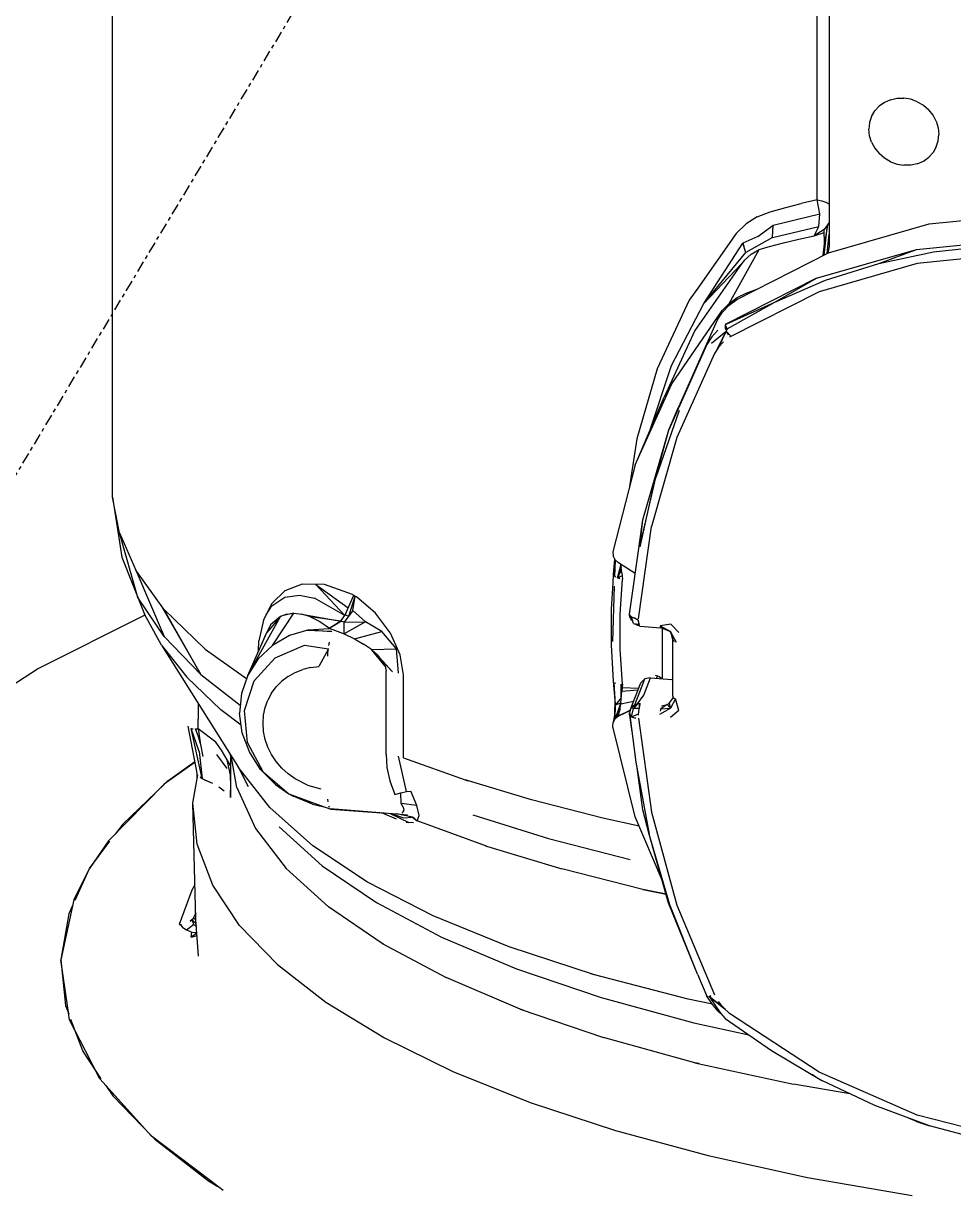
# Model space of a CAD drawing. Header units: millimetres. Extents: x -57554 to 16546, y 2142 to 98430.
# Drawn here: x -50431.1 to -50184.6, y 90647 to 90956 of the extents above; entities that cross this region are included whole.
import ezdxf

# ---------------------------------------------------------------- set-up
doc = ezdxf.new("R2010")
doc.units = ezdxf.units.MM
doc.linetypes.add('DXK_LINE_DOT3', pattern=[5.9187, 2.979, -0.9799, 0.9799, -0.9799])

msp = doc.modelspace()

# ---------------------------------------------------------------- linework, layer by layer
at = {"color": 1, "linetype": 'DXK_LINE_DOT3'}
msp.add_line((-50842.27, 90154.28), (-47832.87, 95170.38), dxfattribs=at)
at = {"color": 2, "linetype": 'Continuous'}
for p, q in [((-50407.44, 90830.48), (-50407.47, 91294.07)), ((-50220.77, 90909.22), (-50220.77, 91047.96)), ((-50217.54, 91033.91), (-50217.54, 90896.9)), ((-50205.47, 90932.8), (-50204.31, 90934.06)), ((-50202.91, 90935.06), (-50204.31, 90934.06)), ((-50201.3, 90935.76), (-50202.91, 90935.06)), ((-50201.3, 90935.76), (-50199.56, 90936.13)), ((-50199.56, 90936.13), (-50197.74, 90936.16)), ((-50195.93, 90935.86), (-50197.74, 90936.16)), ((-50194.19, 90935.22), (-50195.93, 90935.86)), ((-50194.19, 90935.22), (-50192.58, 90934.28)), ((-50192.58, 90934.28), (-50191.17, 90933.07)), ((-50206.33, 90931.33), (-50206.86, 90929.7)), ((-50206.33, 90931.33), (-50205.47, 90932.8)), ((-50190.02, 90931.63), (-50191.17, 90933.07)), ((-50189.16, 90930.03), (-50190.02, 90931.63)), ((-50206.86, 90929.7), (-50207.04, 90927.98)), ((-50206.86, 90926.23), (-50207.04, 90927.98)), ((-50189.16, 90930.03), (-50188.63, 90928.33)), ((-50188.63, 90928.33), (-50188.45, 90926.58)), ((-50206.33, 90924.53), (-50206.86, 90926.23)), ((-50206.33, 90924.53), (-50205.47, 90922.93)), ((-50189.16, 90923.23), (-50188.63, 90924.86)), ((-50188.63, 90924.86), (-50188.45, 90926.58)), ((-50205.47, 90922.93), (-50204.31, 90921.49)), ((-50202.91, 90920.28), (-50204.31, 90921.49)), ((-50190.02, 90921.76), (-50191.17, 90920.5)), ((-50189.16, 90923.23), (-50190.02, 90921.76)), ((-50201.3, 90919.34), (-50202.91, 90920.28)), ((-50201.3, 90919.34), (-50199.56, 90918.7)), ((-50199.56, 90918.7), (-50197.74, 90918.4)), ((-50195.93, 90918.43), (-50197.74, 90918.4)), ((-50194.19, 90918.8), (-50195.93, 90918.43)), ((-50194.19, 90918.8), (-50192.58, 90919.5)), ((-50192.58, 90919.5), (-50191.17, 90920.5)), ((-50220.77, 90909.22), (-50224.93, 90908.27)), ((-50220.77, 90909.22), (-50219.53, 90908.93)), ((-50220.05, 90905.55), (-50220.77, 90909.22)), ((-50219.53, 90908.93), (-50218.46, 90908.57)), ((-50236.59, 90904.74), (-50233.21, 90906.08)), ((-50233.21, 90906.08), (-50229.07, 90907.22)), ((-50229.07, 90907.22), (-50224.93, 90908.27)), ((-50218.46, 90908.57), (-50217.61, 90908.14)), ((-50217.61, 90908.14), (-50217.54, 90908.08)), ((-50242.17, 90900.34), (-50239.58, 90902.83)), ((-50236.59, 90904.74), (-50239.58, 90902.83)), ((-50232.38, 90902.53), (-50220.05, 90905.55)), ((-50220.31, 90902.14), (-50220.05, 90905.55)), ((-50217.54, 90903.22), (-50217.98, 90902.6)), ((-50217.7, 90895.16), (-50191.09, 90902.87)), ((-50191.09, 90902.87), (-50163.08, 90905.69)), ((-50242.17, 90900.34), (-50252.97, 90884.96)), ((-50236.48, 90899.47), (-50232.38, 90902.53)), ((-50232.56, 90899.21), (-50232.38, 90902.53)), ((-50232.56, 90899.21), (-50220.31, 90902.14)), ((-50225.61, 90898.84), (-50221.5, 90899.73)), ((-50221.5, 90899.73), (-50220.31, 90902.14)), ((-50218.9, 90901.33), (-50221.5, 90899.73)), ((-50221.5, 90899.73), (-50218.88, 90900.53)), ((-50217.98, 90902.6), (-50218.9, 90901.33)), ((-50218.81, 90897.57), (-50218.9, 90901.33)), ((-50218.87, 90894.57), (-50217.98, 90902.6)), ((-50217.98, 90902.6), (-50218.81, 90897.57)), ((-50218.07, 90894.98), (-50217.54, 90900.09)), ((-50250.76, 90881.76), (-50240.41, 90897.78)), ((-50236.48, 90899.47), (-50240.41, 90897.78)), ((-50240.41, 90897.78), (-50240.16, 90896.94)), ((-50239.66, 90895.24), (-50240.41, 90897.78)), ((-50232.56, 90899.21), (-50239.66, 90895.24)), ((-50236.11, 90896.03), (-50233.72, 90896.81)), ((-50233.72, 90896.81), (-50229.68, 90897.87)), ((-50229.68, 90897.87), (-50225.61, 90898.84)), ((-50219.16, 90894.46), (-50218.81, 90897.57)), ((-50217.54, 90896.9), (-50217.94, 90895.04)), ((-50194.42, 90896.09), (-50166.56, 90898.9)), ((-50189.89, 90895.44), (-50174.98, 90897.1)), ((-50250.76, 90881.76), (-50239.66, 90895.24)), ((-50244.05, 90881.79), (-50236.11, 90896.03)), ((-50242.03, 90882.84), (-50217.7, 90895.16)), ((-50240.05, 90893.16), (-50238.23, 90894.8)), ((-50238.23, 90894.8), (-50236.11, 90896.03)), ((-50220.88, 90888.43), (-50194.42, 90896.09)), ((-50219.21, 90894.4), (-50219.16, 90894.46)), ((-50204.43, 90892.37), (-50194.42, 90896.09)), ((-50204.43, 90892.37), (-50189.89, 90895.44)), ((-50166.89, 90895.11), (-50194.22, 90892.35)), ((-50240.78, 90892.27), (-50253.16, 90874.63)), ((-50250.76, 90881.76), (-50240.78, 90892.27)), ((-50240.05, 90893.16), (-50240.78, 90892.27)), ((-50194.22, 90892.35), (-50220.18, 90884.84)), ((-50218.49, 90887.92), (-50204.43, 90892.37)), ((-50220.88, 90888.43), (-50245.07, 90876.18)), ((-50231.91, 90882.13), (-50220.88, 90888.43)), ((-50231.91, 90882.13), (-50218.49, 90887.92)), ((-50251.94, 90886.43), (-50254.62, 90882.61)), ((-50220.18, 90884.84), (-50243.92, 90872.81)), ((-50241.92, 90883.33), (-50239.54, 90884.5)), ((-50239.54, 90884.5), (-50236.45, 90885.67)), ((-50254.62, 90882.61), (-50263.12, 90864.42)), ((-50259.34, 90865.31), (-50250.76, 90881.76)), ((-50245.88, 90879.93), (-50244.05, 90881.79)), ((-50245.81, 90879.42), (-50244.07, 90881.29)), ((-50244.64, 90876.4), (-50231.91, 90882.13)), ((-50244.57, 90875.06), (-50231.91, 90882.13)), ((-50244.07, 90881.29), (-50242.03, 90882.84)), ((-50244.05, 90881.79), (-50241.92, 90883.33)), ((-50259.21, 90860.48), (-50245.88, 90879.93)), ((-50247.2, 90877.3), (-50245.81, 90879.42)), ((-50247.2, 90877.3), (-50257.45, 90854.31)), ((-50245.12, 90876.01), (-50245.15, 90875.81)), ((-50245.15, 90875.81), (-50245.14, 90875.58)), ((-50245.14, 90875.58), (-50245.11, 90875.32)), ((-50244.64, 90876.4), (-50245.12, 90876.01)), ((-50245.12, 90876.01), (-50244.57, 90875.06)), ((-50245.11, 90875.32), (-50245.04, 90875.04)), ((-50245.04, 90875.04), (-50244.97, 90874.8)), ((-50244.57, 90875.06), (-50244.83, 90874.42)), ((-50253.16, 90874.63), (-50261.24, 90856.97)), ((-50248.66, 90872.94), (-50249.98, 90870.92)), ((-50248.71, 90871.28), (-50244.83, 90874.42)), ((-50248.66, 90872.94), (-50247.01, 90874.71)), ((-50247.13, 90869.75), (-50244.83, 90874.42)), ((-50244.83, 90874.42), (-50246.86, 90870.16)), ((-50244.83, 90874.42), (-50243.49, 90873.03)), ((-50244.83, 90874.42), (-50244.69, 90874.1)), ((-50244.69, 90874.1), (-50244.52, 90873.77)), ((-50244.52, 90873.77), (-50244.34, 90873.44)), ((-50249.98, 90870.92), (-50260.08, 90848.31)), ((-50246.86, 90870.16), (-50247.94, 90868.5)), ((-50246.86, 90870.16), (-50247.13, 90869.75)), ((-50246.86, 90870.16), (-50245.51, 90871.61)), ((-50247.94, 90868.5), (-50257.89, 90846.21)), ((-50263.12, 90864.42), (-50268.51, 90845.94)), ((-50265.2, 90847.72), (-50259.34, 90865.31)), ((-50268.95, 90838.97), (-50259.21, 90860.48)), ((-50268.77, 90839.37), (-50261.24, 90856.97)), ((-50257.33, 90853.39), (-50263.47, 90835.67)), ((-50260.08, 90848.31), (-50257.45, 90854.31)), ((-50266.94, 90824.4), (-50260.08, 90848.31)), ((-50263.47, 90835.67), (-50260.08, 90848.31)), ((-50268.51, 90845.94), (-50270.42, 90833.25)), ((-50257.89, 90846.21), (-50264.66, 90822.65)), ((-50268.95, 90838.97), (-50274.84, 90815.97)), ((-50263.47, 90836.49), (-50267.71, 90817.31)), ((-50267.71, 90817.31), (-50263.47, 90835.67)), ((-50407.44, 90830.48), (-50405.03, 90814.54)), ((-50405.62, 90821.02), (-50407.44, 90830.48)), ((-50268.11, 90798.21), (-50264.66, 90822.65)), ((-50267.91, 90817.53), (-50266.94, 90824.4)), ((-50267.71, 90817.31), (-50266.94, 90824.4)), ((-50400.75, 90803.9), (-50405.62, 90821.02)), ((-50405.62, 90821.02), (-50401.29, 90811.12)), ((-50270.48, 90799.47), (-50267.83, 90818.12)), ((-50405.03, 90814.54), (-50399.01, 90799.42)), ((-50274.84, 90815.97), (-50274.78, 90814.86)), ((-50274.28, 90813.81), (-50274.78, 90814.86)), ((-50274.67, 90810.02), (-50274.33, 90813.91)), ((-50274.34, 90809.45), (-50274.29, 90813.84)), ((-50274.34, 90809.45), (-50274.19, 90813.73)), ((-50273.41, 90813.01), (-50274.28, 90813.81)), ((-50268.94, 90810.21), (-50273.41, 90813.01)), ((-50393.88, 90800.76), (-50401.29, 90811.12)), ((-50401.29, 90811.12), (-50393.73, 90793.52)), ((-50274.8, 90807.68), (-50274.67, 90810.02)), ((-50272.76, 90812.56), (-50273.64, 90809.06)), ((-50273.64, 90809.06), (-50272.72, 90812.3)), ((-50272.63, 90811.78), (-50273.64, 90809.06)), ((-50272.55, 90811.15), (-50273.64, 90809.06)), ((-50272.86, 90812.66), (-50272.76, 90812.56)), ((-50272.63, 90811.78), (-50272.77, 90812.61)), ((-50272.71, 90812.32), (-50272.77, 90812.61)), ((-50272.76, 90812.56), (-50272.77, 90812.61)), ((-50272.71, 90812.32), (-50272.76, 90812.56)), ((-50272.63, 90811.78), (-50272.71, 90812.32)), ((-50272.55, 90811.15), (-50272.63, 90811.78)), ((-50272.46, 90810.42), (-50272.55, 90811.15)), ((-50272.46, 90810.42), (-50272.38, 90809.6)), ((-50357.18, 90807.4), (-50361.75, 90805.66)), ((-50351.27, 90807.29), (-50357.18, 90807.4)), ((-50353.61, 90807.33), (-50345.86, 90799.13)), ((-50353.61, 90807.33), (-50344.99, 90801.08)), ((-50343.86, 90804.65), (-50351.27, 90807.29)), ((-50275.25, 90800.77), (-50274.8, 90807.68)), ((-50274.85, 90792.24), (-50274.41, 90806.88)), ((-50274.15, 90809.31), (-50274.34, 90809.45)), ((-50274.34, 90809.45), (-50274.19, 90809.34)), ((-50272.38, 90809.6), (-50273.64, 90809.06)), ((-50273.64, 90809.06), (-50273.02, 90808.85)), ((-50273.34, 90808.95), (-50273.64, 90809.06)), ((-50273.02, 90808.85), (-50273.34, 90808.95)), ((-50272.92, 90799.48), (-50272.31, 90808.69)), ((-50272.38, 90809.6), (-50272.31, 90808.69)), ((-50393.73, 90793.52), (-50400.75, 90803.9)), ((-50365.23, 90801.62), (-50361.75, 90803.91)), ((-50365.17, 90802.4), (-50361.75, 90805.66)), ((-50361.75, 90805.66), (-50362.02, 90805.4)), ((-50361.75, 90803.91), (-50357.93, 90804.47)), ((-50357.93, 90804.47), (-50353.93, 90803.72)), ((-50345.8, 90799.23), (-50343.51, 90804.46)), ((-50344.83, 90798.95), (-50343.15, 90804.25)), ((-50343.86, 90804.65), (-50343.51, 90804.46)), ((-50343.76, 90800.42), (-50343.15, 90804.25)), ((-50343.51, 90804.46), (-50343.15, 90804.25)), ((-50343.15, 90804.25), (-50342.79, 90804.02)), ((-50337.74, 90799.67), (-50342.79, 90804.02)), ((-50394.77, 90802.01), (-50384.04, 90783.49)), ((-50393.88, 90800.76), (-50382.91, 90790.16)), ((-50384.04, 90783.49), (-50393.88, 90800.76)), ((-50367.46, 90797.88), (-50365.17, 90802.4)), ((-50366.78, 90799.23), (-50365.23, 90801.62)), ((-50345.86, 90799.13), (-50353.93, 90803.72)), ((-50275.25, 90791.32), (-50275.25, 90800.77)), ((-50427.36, 90784.95), (-50399.12, 90799.07)), ((-50399.12, 90799.07), (-50398.87, 90799.16)), ((-50399.12, 90799.07), (-50398.87, 90799.16)), ((-50394.46, 90791.22), (-50399.01, 90799.42)), ((-50371.63, 90783.31), (-50362.96, 90798.84)), ((-50367.46, 90797.88), (-50368.66, 90792.42)), ((-50362.96, 90798.84), (-50366.59, 90794.58)), ((-50362.96, 90798.84), (-50365.57, 90796.62)), ((-50365.09, 90791.16), (-50359.4, 90799.67)), ((-50361.3, 90799.45), (-50362.96, 90798.84)), ((-50362.46, 90799.02), (-50362.96, 90798.84)), ((-50359.4, 90799.67), (-50362.46, 90799.02)), ((-50361.3, 90799.45), (-50359.4, 90799.67)), ((-50359.4, 90799.67), (-50357.29, 90799.45)), ((-50354.98, 90798.75), (-50357.29, 90799.45)), ((-50356.84, 90799.32), (-50346.91, 90797.6)), ((-50346.91, 90797.6), (-50354.98, 90798.75)), ((-50354.98, 90798.75), (-50352.51, 90797.51)), ((-50346.91, 90797.6), (-50350.01, 90795.68)), ((-50349.94, 90795.7), (-50346.91, 90797.6)), ((-50346.91, 90797.6), (-50345.8, 90799.23)), ((-50346.04, 90797.28), (-50346.91, 90797.6)), ((-50343.76, 90800.42), (-50346.04, 90797.28)), ((-50345.8, 90799.23), (-50344.83, 90798.95)), ((-50340.39, 90797.44), (-50343.76, 90800.42)), ((-50333.82, 90794.4), (-50337.74, 90799.67)), ((-50272.92, 90790.21), (-50272.92, 90799.48)), ((-50270.48, 90799.47), (-50270.47, 90799.32)), ((-50270.29, 90798.44), (-50270.47, 90799.32)), ((-50270.47, 90799.32), (-50270.41, 90799.18)), ((-50270.46, 90799.35), (-50270.4, 90798.82)), ((-50270.29, 90798.44), (-50270.42, 90799.12)), ((-50270.41, 90799.18), (-50270.3, 90799.04)), ((-50270.4, 90798.82), (-50270.29, 90798.44)), ((-50270.3, 90799.04), (-50270.15, 90798.91)), ((-50269.96, 90798.77), (-50270.29, 90798.44)), ((-50270.29, 90798.44), (-50270.13, 90798.08)), ((-50270.15, 90798.91), (-50269.96, 90798.77)), ((-50270.15, 90798.91), (-50270, 90798.8)), ((-50270.13, 90798.08), (-50269.98, 90797.82)), ((-50269.98, 90797.82), (-50269.93, 90797.73)), ((-50269.37, 90796.94), (-50269.96, 90798.77)), ((-50269.96, 90798.77), (-50269.72, 90798.65)), ((-50269.72, 90798.65), (-50269.45, 90798.54)), ((-50269.45, 90798.54), (-50269.15, 90798.43)), ((-50269.45, 90798.52), (-50268.11, 90797.86)), ((-50269.15, 90798.43), (-50268.11, 90797.86)), ((-50269.15, 90798.43), (-50268.82, 90798.34)), ((-50268.09, 90797.54), (-50268.11, 90797.86)), ((-50371.33, 90783.84), (-50366.59, 90794.58)), ((-50365.57, 90796.62), (-50367.21, 90793.35)), ((-50355.43, 90795.29), (-50360.54, 90793.76)), ((-50349.3, 90794.85), (-50356.12, 90795.09)), ((-50355.43, 90795.29), (-50350.01, 90795.68)), ((-50355.43, 90795.29), (-50349.3, 90794.85)), ((-50352.51, 90797.51), (-50349.96, 90795.71)), ((-50352.51, 90797.51), (-50349.95, 90795.71)), ((-50350.01, 90795.68), (-50349.93, 90795.7)), ((-50350.01, 90795.68), (-50349.71, 90795.58)), ((-50349.71, 90795.58), (-50349.4, 90795.47)), ((-50349.4, 90795.47), (-50349.1, 90795.34)), ((-50349.1, 90795.34), (-50346.05, 90794.19)), ((-50340.39, 90797.44), (-50346.05, 90794.19)), ((-50346.05, 90794.19), (-50346.04, 90797.28)), ((-50346.04, 90797.28), (-50340.39, 90797.44)), ((-50343.32, 90792.9), (-50336.08, 90794.84)), ((-50336.08, 90794.84), (-50340.39, 90797.44)), ((-50332.17, 90790.29), (-50336.08, 90794.84)), ((-50269.37, 90796.94), (-50267.9, 90796.46)), ((-50269.37, 90796.94), (-50268, 90796.79)), ((-50268.71, 90796.73), (-50268.32, 90796.54)), ((-50268.32, 90796.54), (-50267.9, 90796.46)), ((-50268.32, 90796.54), (-50267.9, 90796.46)), ((-50268.09, 90797.54), (-50268.07, 90797.24)), ((-50268.07, 90797.24), (-50268.03, 90796.98)), ((-50268, 90796.79), (-50268.03, 90796.98)), ((-50268.03, 90796.98), (-50267.99, 90796.75)), ((-50267.99, 90796.75), (-50267.94, 90796.56)), ((-50267.88, 90796.41), (-50267.94, 90796.56)), ((-50267.82, 90796.31), (-50267.88, 90796.41)), ((-50267.82, 90796.31), (-50267.75, 90796.26)), ((-50267.75, 90796.26), (-50262.13, 90795.84)), ((-50267.75, 90796.26), (-50267.68, 90796.26)), ((-50259.55, 90796.81), (-50262.37, 90796.32)), ((-50262.37, 90796.32), (-50259.58, 90794.87)), ((-50262.26, 90795.99), (-50262.32, 90796.14)), ((-50262.2, 90795.89), (-50262.26, 90795.99)), ((-50262.2, 90795.89), (-50259.9, 90794.91)), ((-50262.2, 90795.89), (-50262.13, 90795.84)), ((-50261.68, 90782.33), (-50261.68, 90795.67)), ((-50259.58, 90794.87), (-50259.9, 90794.91)), ((-50259.9, 90794.91), (-50259.44, 90794.43)), ((-50258.82, 90792.41), (-50259.58, 90794.87)), ((-50257.97, 90791.97), (-50259.58, 90794.87)), ((-50257.41, 90794.6), (-50259.55, 90796.81)), ((-50384.04, 90783.49), (-50393.73, 90793.52)), ((-50368.75, 90789.7), (-50368.66, 90792.42)), ((-50367.21, 90793.35), (-50368.15, 90791.04)), ((-50360.54, 90793.76), (-50365.09, 90791.16)), ((-50350.13, 90791.14), (-50349.99, 90792.01)), ((-50350.13, 90791.14), (-50350.05, 90791.62)), ((-50350.05, 90791.62), (-50349.99, 90792.01)), ((-50346.05, 90794.19), (-50343.32, 90792.9)), ((-50343.32, 90792.9), (-50340.92, 90791.51)), ((-50338.87, 90790.06), (-50340.92, 90791.51)), ((-50331.26, 90788.7), (-50333.82, 90794.4)), ((-50258.99, 90792.68), (-50259.23, 90793.74)), ((-50258.99, 90792.68), (-50259, 90792.81)), ((-50259, 90777.73), (-50259, 90792.73)), ((-50258.67, 90792.29), (-50258.82, 90792.41)), ((-50258.48, 90792.17), (-50258.67, 90792.29)), ((-50394.46, 90791.22), (-50374.05, 90758.8)), ((-50394.46, 90791.22), (-50387.8, 90782.73)), ((-50382.91, 90790.16), (-50371.95, 90782.37)), ((-50365.09, 90791.16), (-50368.84, 90787.62)), ((-50364.35, 90787.83), (-50356.58, 90791.2)), ((-50356.58, 90791.2), (-50350.25, 90790.23)), ((-50350.25, 90790.23), (-50352.77, 90785.55)), ((-50350.44, 90788.33), (-50350.36, 90789.29)), ((-50350.36, 90789.29), (-50350.25, 90790.23)), ((-50338.87, 90790.06), (-50332.17, 90790.29)), ((-50335.22, 90785.65), (-50338.87, 90790.06)), ((-50337.19, 90788.57), (-50338.87, 90790.06)), ((-50335.96, 90787.08), (-50337.19, 90788.57)), ((-50331.69, 90783.81), (-50332.17, 90790.29)), ((-50330.39, 90783.35), (-50331.26, 90788.7)), ((-50274.67, 90781.71), (-50275.25, 90791.32)), ((-50272.31, 90780.9), (-50272.92, 90790.21)), ((-50368.84, 90787.62), (-50371.63, 90783.31)), ((-50369.94, 90781.75), (-50364.35, 90787.83)), ((-50354.95, 90785.3), (-50357.06, 90784.78)), ((-50354.95, 90785.3), (-50352.77, 90785.55)), ((-50333.24, 90784.15), (-50336.71, 90787.98)), ((-50333.24, 90784.15), (-50335.96, 90787.08)), ((-50335.96, 90787.08), (-50335.22, 90785.65)), ((-50335.22, 90785.65), (-50334.98, 90784.35)), ((-50450.79, 90769.77), (-50427.36, 90784.95)), ((-50387.8, 90782.73), (-50378.76, 90774.06)), ((-50384.04, 90783.49), (-50373.61, 90775.34)), ((-50371.63, 90783.31), (-50373.31, 90778.44)), ((-50372.72, 90782.91), (-50371.95, 90782.37)), ((-50360.91, 90782.94), (-50362.58, 90781.67)), ((-50360.91, 90782.94), (-50359.06, 90783.99)), ((-50359.06, 90783.99), (-50357.06, 90784.78)), ((-50334.98, 90762.36), (-50334.98, 90784.35)), ((-50330.39, 90761.35), (-50330.39, 90783.35)), ((-50269.05, 90775.39), (-50266.41, 90782.28)), ((-50266.41, 90782.28), (-50267.49, 90781.26)), ((-50264.89, 90782.57), (-50266.41, 90782.28)), ((-50265.77, 90780.28), (-50264.89, 90782.57)), ((-50264.89, 90782.57), (-50259.21, 90782.14)), ((-50263.62, 90783.29), (-50263.08, 90783.1)), ((-50263.08, 90783.1), (-50263.29, 90782.45)), ((-50263.08, 90783.1), (-50262.61, 90782.89)), ((-50262.61, 90782.89), (-50262.23, 90782.66)), ((-50262.23, 90782.66), (-50261.92, 90782.41)), ((-50261.92, 90782.41), (-50261.86, 90782.34)), ((-50259.21, 90782.14), (-50259, 90782.14)), ((-50372.51, 90773.89), (-50369.94, 90781.75)), ((-50365.29, 90778.5), (-50364.05, 90780.18)), ((-50364.05, 90780.18), (-50362.58, 90781.67)), ((-50274.29, 90776.68), (-50274.67, 90781.71)), ((-50274.17, 90775.38), (-50274.49, 90781.36)), ((-50274.34, 90781.25), (-50274.19, 90781.18)), ((-50274.34, 90781.25), (-50274.15, 90781.16)), ((-50272.78, 90775.82), (-50272.46, 90779.04)), ((-50272.38, 90779.97), (-50272.67, 90780.91)), ((-50272.67, 90780.91), (-50272.46, 90779.04)), ((-50272.63, 90777.35), (-50272.67, 90780.91)), ((-50272.38, 90779.97), (-50272.46, 90779.04)), ((-50272.46, 90779.04), (-50268.21, 90779.4)), ((-50272.31, 90780.9), (-50272.38, 90779.97)), ((-50272.38, 90779.97), (-50268.05, 90779.82)), ((-50270.29, 90774.03), (-50267.49, 90781.26)), ((-50266.65, 90778), (-50265.77, 90780.28)), ((-50373.31, 90778.44), (-50373.8, 90773.25)), ((-50366.99, 90774.7), (-50366.27, 90776.66)), ((-50365.29, 90778.5), (-50366.27, 90776.66)), ((-50274.32, 90773.12), (-50274.29, 90776.68)), ((-50272.76, 90775.99), (-50274.24, 90771.84)), ((-50272.64, 90777.24), (-50274.17, 90775.38)), ((-50274.17, 90775.38), (-50272.76, 90775.99)), ((-50272.8, 90775.65), (-50269.38, 90776.39)), ((-50272.8, 90775.65), (-50272.76, 90775.99)), ((-50268.32, 90775.65), (-50266.65, 90778)), ((-50259.83, 90775.93), (-50260.12, 90775.71)), ((-50259.83, 90775.93), (-50258.82, 90777.34)), ((-50259.58, 90774.54), (-50259.83, 90775.93)), ((-50258.24, 90776.99), (-50259.58, 90774.54)), ((-50259.07, 90777.13), (-50259.18, 90776.84)), ((-50258.99, 90777.5), (-50259.07, 90777.13)), ((-50259, 90777.73), (-50258.99, 90777.5)), ((-50258.99, 90777.6), (-50258.93, 90777.47)), ((-50258.93, 90777.47), (-50258.99, 90777.5)), ((-50258.99, 90777.5), (-50258.93, 90777.44)), ((-50258.93, 90777.47), (-50258.82, 90777.34)), ((-50258.82, 90777.34), (-50258.67, 90777.21)), ((-50258.67, 90777.21), (-50258.48, 90777.1)), ((-50257.42, 90773.91), (-50258.24, 90776.99)), ((-50384.74, 90775.77), (-50384.74, 90774.17)), ((-50384.74, 90774.17), (-50384.74, 90771.63)), ((-50373.36, 90770.01), (-50378.76, 90774.06)), ((-50373.08, 90767.99), (-50373.8, 90773.25)), ((-50371.65, 90765.45), (-50372.51, 90773.89)), ((-50367.43, 90772.64), (-50366.99, 90774.7)), ((-50274.35, 90772.72), (-50274.17, 90775.38)), ((-50272.8, 90775.65), (-50274.24, 90771.84)), ((-50274.24, 90771.84), (-50274.17, 90775.38)), ((-50272.89, 90774.94), (-50274.24, 90771.84)), ((-50272.97, 90774.3), (-50274.24, 90771.84)), ((-50273.07, 90773.73), (-50274.24, 90771.84)), ((-50270.34, 90773.87), (-50273.41, 90772.41)), ((-50273.36, 90772.53), (-50270.31, 90773.98)), ((-50273.36, 90772.53), (-50273.26, 90772.84)), ((-50273.26, 90772.84), (-50273.16, 90773.24)), ((-50273.16, 90773.24), (-50273.07, 90773.73)), ((-50273.07, 90773.73), (-50272.97, 90774.3)), ((-50272.97, 90774.3), (-50272.89, 90774.94)), ((-50272.89, 90774.94), (-50272.8, 90775.65)), ((-50272.78, 90775.82), (-50272.8, 90775.65)), ((-50270.48, 90772.81), (-50270.45, 90773.31)), ((-50270.4, 90773.68), (-50270.45, 90773.31)), ((-50270.41, 90772.55), (-50270.45, 90773.31)), ((-50269.96, 90772.23), (-50270.45, 90773.31)), ((-50270.29, 90774.03), (-50270.4, 90773.68)), ((-50270.13, 90774.37), (-50270.29, 90774.03)), ((-50270.13, 90774.37), (-50269.93, 90774.68)), ((-50269.98, 90774.6), (-50270.13, 90774.37)), ((-50269.93, 90774.68), (-50269.98, 90774.6)), ((-50269.37, 90774.43), (-50269.98, 90774.6)), ((-50269.96, 90772.23), (-50269.37, 90774.43)), ((-50269.96, 90772.23), (-50268.07, 90773.04)), ((-50269.94, 90774.63), (-50269.05, 90775.39)), ((-50269.67, 90774.95), (-50269.93, 90774.68)), ((-50269.05, 90775.39), (-50269.67, 90774.95)), ((-50268.32, 90775.65), (-50269.37, 90774.43)), ((-50269.05, 90775.39), (-50269.37, 90774.43)), ((-50267.88, 90774.48), (-50269.37, 90774.43)), ((-50268.32, 90775.65), (-50269.05, 90775.39)), ((-50267.52, 90775.71), (-50268.32, 90775.65)), ((-50267.88, 90775.68), (-50268.32, 90775.65)), ((-50268.09, 90772.66), (-50268.07, 90773.04)), ((-50268.07, 90773.04), (-50268.03, 90773.41)), ((-50268.03, 90773.41), (-50267.99, 90773.78)), ((-50268.03, 90773.41), (-50268, 90773.71)), ((-50268, 90773.71), (-50267.99, 90773.78)), ((-50267.99, 90773.78), (-50267.94, 90774.14)), ((-50267.94, 90774.14), (-50267.88, 90774.48)), ((-50267.88, 90775.68), (-50267.56, 90775.71)), ((-50267.88, 90775.68), (-50267.88, 90774.48)), ((-50267.75, 90775.08), (-50267.88, 90775.68)), ((-50267.88, 90774.48), (-50267.82, 90774.79)), ((-50267.82, 90774.79), (-50267.75, 90775.08)), ((-50267.75, 90775.08), (-50267.68, 90775.33)), ((-50267.6, 90775.54), (-50267.52, 90775.71)), ((-50267.6, 90775.54), (-50267.53, 90775.69)), ((-50262.41, 90772.99), (-50259.58, 90774.54)), ((-50262.26, 90774.05), (-50262.32, 90773.72)), ((-50262.2, 90774.37), (-50262.26, 90774.05)), ((-50260.44, 90775.53), (-50262.2, 90774.37)), ((-50262.2, 90774.37), (-50259.58, 90774.54)), ((-50261.98, 90775.12), (-50260.44, 90775.53)), ((-50260.44, 90775.53), (-50260.12, 90775.71)), ((-50260.44, 90775.53), (-50259.58, 90774.54)), ((-50257.42, 90773.91), (-50259.56, 90772.03)), ((-50385, 90757.31), (-50387.39, 90769.79)), ((-50384.73, 90769.09), (-50384.74, 90771.63)), ((-50367.57, 90770.53), (-50367.43, 90772.64)), ((-50367.43, 90768.39), (-50367.57, 90770.53)), ((-50274.84, 90769.66), (-50274.78, 90770.76)), ((-50274.78, 90770.76), (-50274.28, 90771.73)), ((-50274.74, 90770.87), (-50274.35, 90772.72)), ((-50274.69, 90770.97), (-50274.74, 90770.87)), ((-50274.69, 90770.97), (-50274.24, 90771.84)), ((-50274.24, 90771.84), (-50274.35, 90772.72)), ((-50273.41, 90772.41), (-50274.28, 90771.73)), ((-50274.24, 90771.84), (-50273.36, 90772.53)), ((-50270.48, 90772.81), (-50270.47, 90772.68)), ((-50270.47, 90772.68), (-50269.83, 90768.25)), ((-50270.47, 90772.68), (-50270.41, 90772.55)), ((-50270.41, 90772.55), (-50268.76, 90760.26)), ((-50270.41, 90772.55), (-50270.3, 90772.44)), ((-50270.3, 90772.44), (-50270.15, 90772.33)), ((-50270.15, 90772.33), (-50270, 90772.25)), ((-50270.15, 90772.33), (-50269.96, 90772.23)), ((-50269.72, 90772.14), (-50269.96, 90772.23)), ((-50269.72, 90772.14), (-50269.45, 90772.07)), ((-50269.45, 90772.07), (-50269.15, 90772.01)), ((-50269.15, 90772.01), (-50268.82, 90771.96)), ((-50268.11, 90771.92), (-50264.66, 90746.96)), ((-50386.62, 90769.16), (-50386.1, 90769.08)), ((-50383.72, 90755.9), (-50386.62, 90769.16)), ((-50384.45, 90763.03), (-50386.62, 90769.16)), ((-50386.62, 90769.16), (-50386.23, 90769.1)), ((-50386.23, 90769.1), (-50386.1, 90769.08)), ((-50385.45, 90769.07), (-50384.73, 90769.09)), ((-50385.01, 90767.87), (-50385.45, 90769.07)), ((-50384.6, 90766.66), (-50385.01, 90767.87)), ((-50380.07, 90765.52), (-50384.73, 90769.09)), ((-50384.73, 90769.09), (-50384.56, 90767.89)), ((-50384.24, 90765.45), (-50384.6, 90766.66)), ((-50384.56, 90767.89), (-50384.39, 90766.67)), ((-50384.39, 90766.67), (-50384.24, 90765.45)), ((-50371.19, 90762.93), (-50373.08, 90767.99)), ((-50366.99, 90766.27), (-50367.43, 90768.39)), ((-50268.95, 90745.77), (-50274.84, 90769.66)), ((-50384.04, 90764.88), (-50384.24, 90765.45)), ((-50383.46, 90761.76), (-50384.04, 90764.88)), ((-50378.61, 90763.43), (-50380.07, 90765.52)), ((-50367.52, 90757.71), (-50371.65, 90765.45)), ((-50366.27, 90764.2), (-50366.99, 90766.27)), ((-50365.29, 90762.22), (-50366.27, 90764.2)), ((-50384.45, 90763.03), (-50383.72, 90755.9)), ((-50377.08, 90758.57), (-50379.83, 90762.27)), ((-50376.18, 90759.38), (-50378.61, 90763.43)), ((-50376.18, 90756.81), (-50377.04, 90760.81)), ((-50376.18, 90761.95), (-50376.3, 90762.37)), ((-50376.23, 90762.26), (-50376.18, 90761.95)), ((-50376.18, 90762.19), (-50376.18, 90761.95)), ((-50376.18, 90761.95), (-50376.18, 90759.38)), ((-50374.47, 90753.49), (-50376.04, 90761.96)), ((-50368.2, 90758.3), (-50371.19, 90762.93)), ((-50364.05, 90760.36), (-50365.29, 90762.22)), ((-50334.98, 90762.36), (-50334.73, 90758.82)), ((-50329.56, 90752.42), (-50331.69, 90761.81)), ((-50330.39, 90761.35), (-50314.05, 90755.55)), ((-50385.56, 90760.23), (-50393.79, 90754.39)), ((-50392.76, 90755.24), (-50385.6, 90760.43)), ((-50376.18, 90759.38), (-50376.18, 90756.81)), ((-50374.05, 90758.8), (-50374.13, 90758.98)), ((-50374.05, 90758.8), (-50371.54, 90753.76)), ((-50365.77, 90748.19), (-50374.05, 90758.8)), ((-50364.28, 90754.33), (-50368.2, 90758.3)), ((-50367.52, 90757.71), (-50360.72, 90751.85)), ((-50362.58, 90758.64), (-50364.05, 90760.36)), ((-50360.91, 90757.11), (-50362.58, 90758.64)), ((-50334.73, 90758.82), (-50333.97, 90755.24)), ((-50268.76, 90760.26), (-50265.21, 90741.19)), ((-50266.94, 90747.61), (-50268.47, 90758.7)), ((-50393.79, 90754.39), (-50408.52, 90739.34)), ((-50393.67, 90754.38), (-50404.75, 90743.84)), ((-50393.28, 90754.74), (-50392.76, 90755.24)), ((-50386.15, 90749.4), (-50384.84, 90756.88)), ((-50385, 90755.97), (-50385, 90757.31)), ((-50384.22, 90756.21), (-50383.72, 90755.9)), ((-50383.69, 90755.88), (-50384.22, 90756.21)), ((-50383.69, 90755.88), (-50383, 90755.56)), ((-50383.04, 90755.58), (-50383.69, 90755.88)), ((-50383.04, 90755.58), (-50380.98, 90754.63)), ((-50383, 90755.56), (-50380.98, 90754.63)), ((-50376.18, 90756.08), (-50376.18, 90756.81)), ((-50376.18, 90756.81), (-50376.17, 90750.88)), ((-50376.17, 90755.34), (-50376.18, 90756.08)), ((-50376.17, 90755.34), (-50376.17, 90754.61)), ((-50376.17, 90754.61), (-50376.17, 90752.75)), ((-50364.28, 90754.33), (-50360.72, 90751.85)), ((-50359.06, 90755.79), (-50360.91, 90757.11)), ((-50355.76, 90754.15), (-50359.06, 90755.79)), ((-50333.97, 90755.24), (-50332.67, 90751.62)), ((-50314.05, 90755.55), (-50313.28, 90755.31)), ((-50296.4, 90750.21), (-50314.05, 90755.55)), ((-50377.9, 90752.5), (-50379.26, 90753.6)), ((-50376.17, 90750.88), (-50376.17, 90752.75)), ((-50374.44, 90753.44), (-50374.47, 90753.49)), ((-50374.47, 90753.49), (-50369.53, 90742.64)), ((-50360.72, 90751.85), (-50359.61, 90751.22)), ((-50360.72, 90751.85), (-50352.3, 90748.77)), ((-50354.42, 90749.12), (-50359.61, 90751.22)), ((-50355.76, 90754.15), (-50352.24, 90753.18)), ((-50332.67, 90751.62), (-50331.02, 90752.11)), ((-50331.02, 90752.11), (-50329.56, 90752.42)), ((-50330.93, 90749.25), (-50331.02, 90752.11)), ((-50329.56, 90752.42), (-50328.37, 90752.52)), ((-50326.82, 90748.72), (-50328.37, 90752.52)), ((-50385.36, 90718.42), (-50386.15, 90749.4)), ((-50385.04, 90738.46), (-50386.15, 90749.4)), ((-50354.33, 90738.03), (-50365.77, 90748.19)), ((-50354.42, 90749.12), (-50351.44, 90748.43)), ((-50352.3, 90748.77), (-50349.58, 90747.79)), ((-50351.44, 90748.43), (-50350.77, 90748.22)), ((-50350.33, 90749.69), (-50350.42, 90750.39)), ((-50349.93, 90748.19), (-50350.09, 90748.58)), ((-50350.05, 90748.5), (-50350.09, 90748.58)), ((-50349.93, 90748.19), (-50350.05, 90748.5)), ((-50330.46, 90748.33), (-50330.93, 90749.25)), ((-50326.82, 90748.72), (-50330.93, 90749.25)), ((-50330.46, 90748.33), (-50330.29, 90747.62)), ((-50326.23, 90746.13), (-50326.82, 90748.72)), ((-50277.52, 90745.37), (-50296.4, 90750.21)), ((-50349.76, 90747.93), (-50332.21, 90746.5)), ((-50349.58, 90747.79), (-50335.04, 90746.73)), ((-50335.28, 90746.44), (-50336.11, 90746.8)), ((-50332.19, 90745.13), (-50335.28, 90746.44)), ((-50333.87, 90746.63), (-50328.93, 90744.21)), ((-50333.62, 90746.61), (-50330.39, 90745.52)), ((-50327.94, 90745.62), (-50332.21, 90746.5)), ((-50332.21, 90746.5), (-50329.33, 90746.3)), ((-50330.82, 90746.71), (-50330.41, 90747.09)), ((-50330.4, 90747.08), (-50330.82, 90746.71)), ((-50330.4, 90747.1), (-50330.29, 90747.62)), ((-50330.29, 90747.62), (-50330.4, 90747.08)), ((-50330.39, 90745.52), (-50327.94, 90745.62)), ((-50327.34, 90745.18), (-50327.94, 90745.62)), ((-50327.94, 90745.62), (-50326.69, 90744.69)), ((-50327.34, 90745.18), (-50326.69, 90744.69)), ((-50326.69, 90744.69), (-50326.23, 90746.13)), ((-50311.98, 90746.27), (-50291.88, 90740.03)), ((-50267.9, 90743.29), (-50277.52, 90745.37)), ((-50261.81, 90728.93), (-50268.95, 90745.77)), ((-50265.21, 90741.19), (-50266.94, 90747.61)), ((-50264.66, 90746.96), (-50257.89, 90722.38)), ((-50404.75, 90743.84), (-50406.78, 90741.12)), ((-50369.53, 90742.64), (-50361.41, 90732.07)), ((-50363.29, 90743.07), (-50351.91, 90732.78)), ((-50328.93, 90744.21), (-50329.61, 90744.27)), ((-50327.74, 90744.11), (-50329.61, 90744.27)), ((-50308.34, 90738.01), (-50326.69, 90744.69)), ((-50408.52, 90739.34), (-50413.53, 90732.07)), ((-50413.53, 90732.07), (-50408.15, 90739.29)), ((-50291.88, 90740.03), (-50270.25, 90734.42)), ((-50260.13, 90722.88), (-50265.21, 90741.19)), ((-50259.75, 90722.4), (-50265.21, 90741.19)), ((-50380.91, 90727.6), (-50385.04, 90738.46)), ((-50354.33, 90738.03), (-50354.64, 90738.3)), ((-50339.85, 90728.43), (-50354.33, 90738.03)), ((-50308.61, 90738.11), (-50308.34, 90738.01)), ((-50308.34, 90738.01), (-50288.4, 90731.94)), ((-50351.91, 90732.78), (-50337.52, 90723.01)), ((-50417.69, 90723.76), (-50413.53, 90732.07)), ((-50417.37, 90723.68), (-50413.53, 90732.07)), ((-50361.41, 90732.07), (-50361.23, 90731.9)), ((-50350.2, 90721.88), (-50361.41, 90732.07)), ((-50266.97, 90726.51), (-50288.4, 90731.94)), ((-50385.6, 90727.75), (-50386.46, 90726.31)), ((-50373.79, 90716.94), (-50380.91, 90727.6)), ((-50322.46, 90719.48), (-50339.85, 90728.43)), ((-50262.94, 90725.66), (-50266.97, 90726.51)), ((-50266.97, 90726.51), (-50260.78, 90725.21)), ((-50417.69, 90723.76), (-50421.15, 90707.88)), ((-50386.46, 90726.31), (-50389.78, 90717.18)), ((-50260.78, 90725.21), (-50262.94, 90725.66)), ((-50418.02, 90722.24), (-50419.02, 90720.06)), ((-50385.41, 90720.31), (-50385.96, 90718.94)), ((-50336.02, 90712.21), (-50350.2, 90721.88)), ((-50337.52, 90723.01), (-50320.27, 90713.87)), ((-50260.08, 90722.67), (-50260.13, 90722.88)), ((-50260.08, 90722.67), (-50260.13, 90722.88)), ((-50252.42, 90704.06), (-50260.08, 90722.67)), ((-50252.42, 90704.06), (-50259.75, 90722.4)), ((-50257.89, 90722.38), (-50247.94, 90698.59)), ((-50419.02, 90720.06), (-50421.15, 90707.94)), ((-50389.78, 90717.18), (-50389.15, 90717.22)), ((-50389.78, 90717.18), (-50389.4, 90717.21)), ((-50389.4, 90717.21), (-50389.15, 90717.22)), ((-50388.8, 90716.46), (-50389.39, 90717.2)), ((-50386.85, 90718.11), (-50386.39, 90718.48)), ((-50386.44, 90718.44), (-50386.85, 90718.11)), ((-50386.38, 90718.49), (-50386.44, 90718.44)), ((-50385.96, 90718.94), (-50386.38, 90718.49)), ((-50386.38, 90718.49), (-50385.96, 90717.18)), ((-50385.27, 90717.35), (-50386.38, 90718.49)), ((-50385.96, 90718.94), (-50385.36, 90718.53)), ((-50384.63, 90708.83), (-50385.36, 90718.42)), ((-50322.46, 90719.48), (-50323.06, 90719.78)), ((-50302.36, 90711.26), (-50322.46, 90719.48)), ((-50388.8, 90716.46), (-50387.81, 90715.76)), ((-50387.81, 90715.76), (-50385.96, 90717.18)), ((-50387.81, 90715.76), (-50386.41, 90715.15)), ((-50386.64, 90713.88), (-50386.41, 90715.15)), ((-50385.09, 90714.92), (-50386.64, 90713.88)), ((-50386.64, 90713.88), (-50385.05, 90714.32)), ((-50386.41, 90715.15), (-50385.11, 90715.12)), ((-50385.96, 90717.18), (-50385.24, 90716.78)), ((-50363.76, 90706.59), (-50373.79, 90716.94)), ((-50335.59, 90711.99), (-50336.02, 90712.21)), ((-50336.02, 90712.21), (-50319.03, 90703.16)), ((-50320.27, 90713.87), (-50300.36, 90705.45)), ((-50279.76, 90703.88), (-50302.36, 90711.26)), ((-50421.15, 90707.69), (-50421.15, 90707.88)), ((-50421.15, 90707.88), (-50419.92, 90695.76)), ((-50419.4, 90695.79), (-50421.15, 90707.88)), ((-50363.76, 90706.59), (-50350.91, 90696.62)), ((-50300.36, 90705.45), (-50277.99, 90697.84)), ((-50299.39, 90694.81), (-50319.03, 90703.16)), ((-50279.76, 90703.88), (-50280.68, 90704.18)), ((-50254.93, 90697.41), (-50279.76, 90703.88)), ((-50252.42, 90704.06), (-50249.97, 90698.25)), ((-50419.92, 90695.76), (-50419.07, 90693.53)), ((-50418.84, 90691.98), (-50419.39, 90695.77)), ((-50350.91, 90696.62), (-50335.36, 90687.16)), ((-50277.99, 90697.84), (-50253.41, 90691.14)), ((-50248.48, 90696.09), (-50254.93, 90697.41)), ((-50249.97, 90698.25), (-50250.01, 90698.33)), ((-50248.66, 90696.32), (-50249.97, 90698.25)), ((-50249.75, 90698.17), (-50249.62, 90698.16)), ((-50248.87, 90698.28), (-50249.38, 90698.18)), ((-50249.38, 90698.18), (-50249.14, 90698.22)), ((-50245.12, 90694.76), (-50249.38, 90698.18)), ((-50249.38, 90698.18), (-50245.51, 90695.12)), ((-50249.38, 90698.18), (-50246.38, 90693.71)), ((-50249.14, 90698.22), (-50248.87, 90698.28)), ((-50247.01, 90694.3), (-50248.66, 90696.32)), ((-50245.51, 90695.12), (-50246.86, 90696.77)), ((-50298.65, 90694.55), (-50299.39, 90694.81)), ((-50299.39, 90694.81), (-50277.35, 90687.26)), ((-50247.01, 90694.3), (-50246.38, 90693.71)), ((-50245.15, 90692.38), (-50246.38, 90693.71)), ((-50246.38, 90693.71), (-50245.14, 90692.35)), ((-50245.51, 90695.12), (-50245.12, 90694.76)), ((-50243.92, 90693.67), (-50245.51, 90695.12)), ((-50220.18, 90678.07), (-50243.92, 90693.67)), ((-50414.62, 90683.76), (-50418.84, 90691.98)), ((-50415.32, 90683.7), (-50418.49, 90692)), ((-50253.41, 90691.14), (-50238.88, 90687.99)), ((-50245.14, 90692.35), (-50232.85, 90683.79)), ((-50335.36, 90687.16), (-50317.27, 90678.28)), ((-50253.12, 90680.6), (-50277.35, 90687.26)), ((-50410.42, 90676.36), (-50415.32, 90683.7)), ((-50410.8, 90676.32), (-50414.62, 90683.76)), ((-50232.85, 90683.79), (-50219.48, 90675.9)), ((-50251.99, 90680.35), (-50253.12, 90680.6)), ((-50253.12, 90680.6), (-50227, 90674.9)), ((-50317.27, 90678.28), (-50296.82, 90670.07)), ((-50220.88, 90676.64), (-50222.12, 90677.45)), ((-50194.22, 90666.65), (-50220.18, 90678.07)), ((-50397.16, 90661.14), (-50410.8, 90676.32)), ((-50409.21, 90674.55), (-50407.41, 90671.85)), ((-50212.07, 90672.38), (-50227, 90674.9)), ((-50220.88, 90676.64), (-50219.48, 90675.9)), ((-50205.47, 90669.24), (-50219.48, 90675.9)), ((-50407.41, 90671.85), (-50397.06, 90661.16)), ((-50296.82, 90670.07), (-50274.19, 90662.61)), ((-50190.95, 90663.88), (-50205.47, 90669.24)), ((-50194.42, 90665), (-50196.71, 90666.01)), ((-50194.42, 90665), (-50190.95, 90663.88)), ((-50166.89, 90659.78), (-50194.22, 90666.65)), ((-50274.19, 90662.61), (-50249.6, 90655.97)), ((-50176.06, 90659.88), (-50190.95, 90663.88)), ((-50381.62, 90649.36), (-50397.16, 90661.14)), ((-50396.26, 90660.34), (-50396.72, 90660.81)), ((-50396.26, 90660.34), (-50381.99, 90649.28)), ((-50249.6, 90655.97), (-50223.3, 90650.21)), ((-50381.99, 90649.28), (-50379.58, 90647.81)), ((-50378.14, 90646.72), (-50381.6, 90649.34)), ((-50223.3, 90650.21), (-50195.53, 90645.4))]:
    msp.add_line(p, q, dxfattribs=at)

doc.saveas('drawing.dxf')
